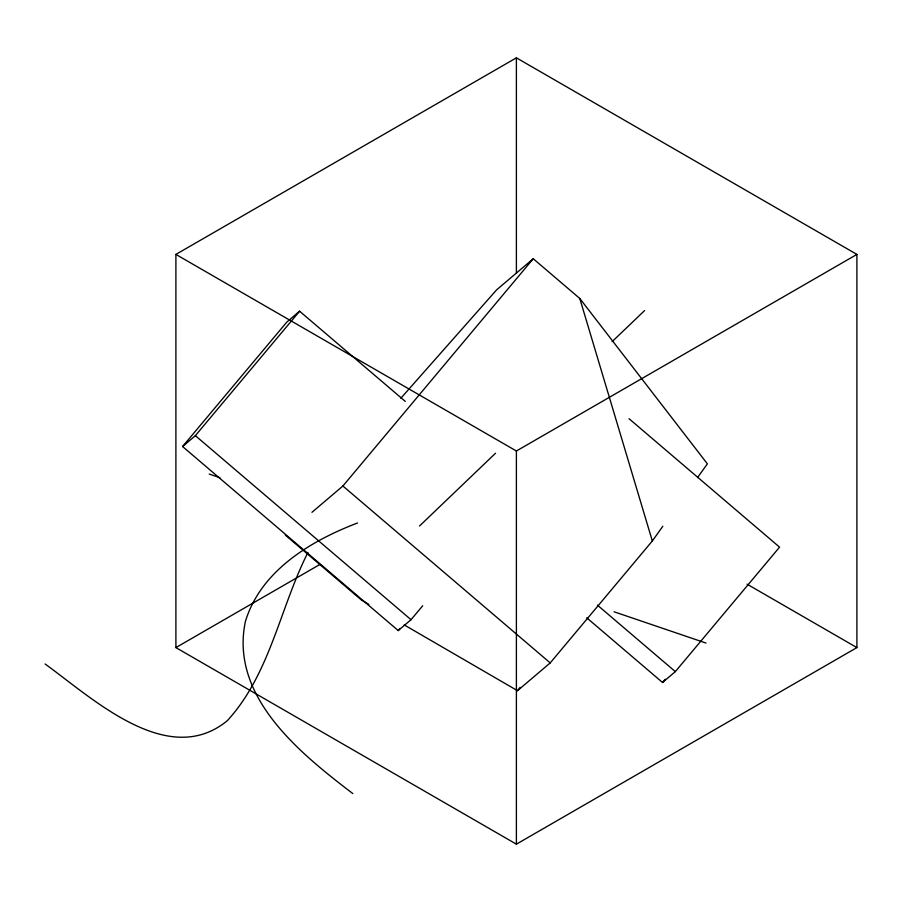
<?xml version="1.0" encoding="UTF-8"?>
<svg xmlns="http://www.w3.org/2000/svg" width="902" height="902" viewBox="0 0 902 902"><rect width="100%" height="100%" fill="white"/><g stroke="black" fill="none" stroke-linecap="round" stroke-linejoin="round"><path stroke-width="1.35" d="M307.943 552.475C279.958 607.79 270.239 673.794 227.372 720.619C167.896 769.665 92.027 697.832 45.1 663.996M404.231 624.928L517.511 690.695L550.209 662.914L652.326 540.975L662.823 526.272M697.528 477.632L707.371 463.831L579.772 298.449L533.24 258.739L496.619 289.858L400.86 398.233M517.511 690.695L520.104 687.38M422.7 605.749L411.019 619.697L398.233 630.566L182.576 446.524L286.813 322.07L299.599 311.201L405.291 401.39M182.576 446.524L195.362 435.655L299.599 311.201M311.945 512.325L342.907 486.009L533.24 258.739M398.233 630.566L400.026 628.423M586.74 617.802L662.542 682.487L665.236 679.262M662.542 682.487L675.327 671.618L779.565 547.153L629.032 418.686M419.531 525.99L495.548 453.221M612.108 341.655L644.547 310.615M175.901 254.409L516.395 57.829L856.9 254.409L856.9 647.591L516.395 844.171L175.901 647.591L175.901 254.409L516.395 451L856.9 254.409M175.901 647.591L319.917 564.449M357.53 522.98C310.671 540.884 260.982 570.56 245.423 621.354C229.458 696.615 300.095 753.328 352.772 793.557M209.23 474.057L219.874 477.688M614.082 611.793L705.973 643.047M747.059 584.169L856.9 647.591M368.918 604.408L361.601 600.168L285.246 535.01M597.395 605.107L675.327 671.618M342.907 486.009L550.209 662.914M195.362 435.655L411.019 619.697M579.772 298.449L652.326 540.975M516.395 57.829L516.395 273.441M516.395 451L516.395 844.171"/></g></svg>
